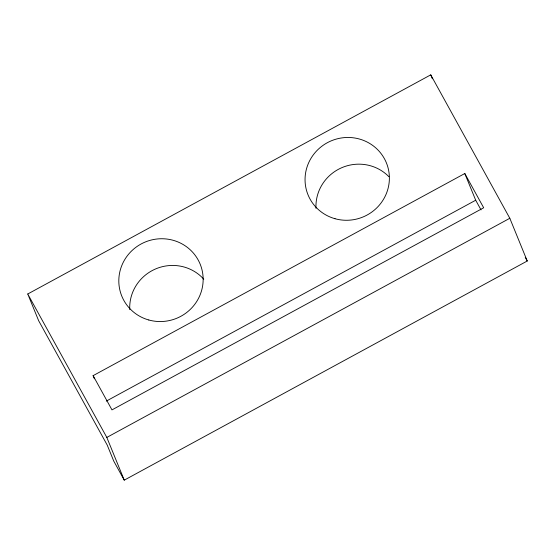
<?xml version="1.0" encoding="UTF-8"?>
<svg xmlns="http://www.w3.org/2000/svg" width="555" height="555" viewBox="0 0 555 555"><rect width="100%" height="100%" fill="white"/><g stroke="black" fill="none" stroke-linecap="round" stroke-linejoin="round"><path stroke-width="0.83" d="M27.75 293.997L430.749 74.849L509.816 218.275L527.25 261.003L124.251 480.151L113.768 461.129L107.226 445.103L38.649 320.707L27.75 293.997L106.817 437.423L124.251 480.151M93.108 375.652L464.799 173.521L483.676 207.764L111.978 409.888L93.108 375.652L94.385 378.794M106.289 401.112L475.697 200.23L464.799 173.521M106.817 437.423L509.816 218.275M525.231 257.347L527.25 261.003M475.697 200.23L481.032 209.901M430.749 74.849L432.352 78.775M129.759 309.607A42.326 41.257 -22.2 0 1 156.184 268.696A42.326 41.257 -22.2 0 1 203.754 279.179M315.996 208.333A42.326 41.257 -22.2 0 1 341.644 167.749A42.326 41.257 -22.2 0 1 388.868 176.691M335.026 218.719A42.326 41.257 -22.2 0 0 388.278 168.699A42.326 41.257 -22.2 0 0 318.355 149.191A42.326 41.257 -22.2 0 0 335.026 218.719M148.789 319.992A42.326 41.257 -22.2 0 0 202.041 269.973A42.326 41.257 -22.2 0 0 132.118 250.465A42.326 41.257 -22.2 0 0 148.789 319.992"/></g></svg>
